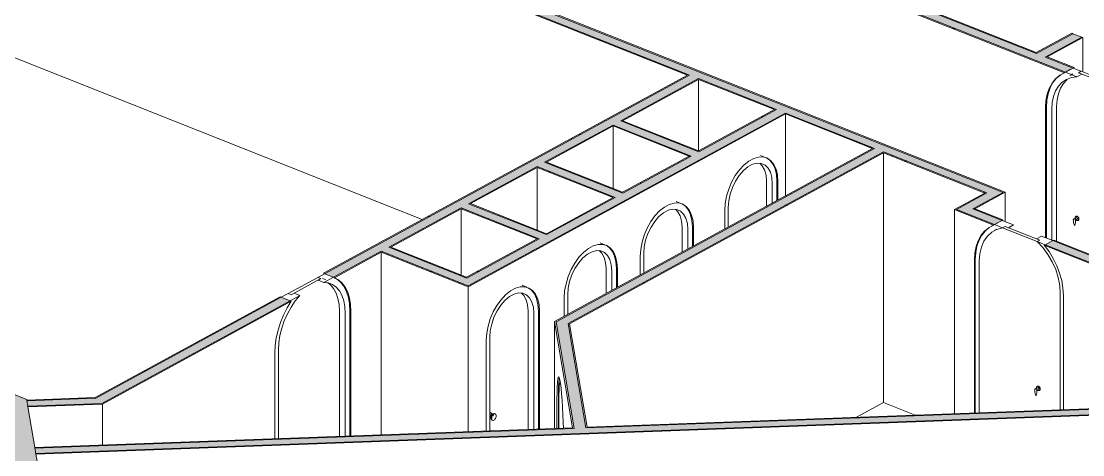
# Model space of a CAD drawing. Header units: millimetres. Extents: x -44545 to 51785, y -22696 to 32686.
# Drawn here: x 29578 to 38643, y 9410 to 13115 of the extents above; entities that cross this region are included whole.
import ezdxf

# ---------------------------------------------------------------- set-up
doc = ezdxf.new("R2010")
doc.units = ezdxf.units.MM
for name, color, linetype, lineweight in [('A-DOOR', 31, 'Continuous', 9), ('A-DOOR-FRAM', 31, 'Continuous', 9), ('A-WALL', 113, 'Continuous', 9), ('A-WALL-FNSH', 113, 'Continuous', 25), ('A-WALL-PATT', 111, 'Continuous', 25), ('I-WALL', 2, 'Continuous', 9)]:
    doc.layers.add(name, color=color, linetype=linetype, lineweight=lineweight)
pattern_1 = [(0, (-8200.58, -15301.14), (812.8, 94.516), [33.528, -576.072, 33.528, -3827.272]), (0, (-8200.58, -15301.14), (812.8, 94.516), [-643.128, -576.072, 33.528, -1185.672, -2032]), (0, (-8200.58, -15301.14), (812.8, 94.516), [-2438.4, 33.528, -576.072, 33.528, -1388.872]), (0, (-8200.58, -15301.14), (812.8, 94.516), [-3081.528, -372.872, 33.528, -982.472]), (141.144, (-7895.78, -15253.88), (-582.37765, 280.1508), [21.528, -369.883, -2478.932]), (141.144, (-7895.78, -15253.88), (-582.37765, 280.1508), [-391.41, 21.528, -369.883, -2087.522]), (141.144, (-7895.78, -15253.88), (-582.37765, 280.1508), [-782.821, 21.528, -761.293, -1304.701]), (141.144, (-7895.78, -15253.88), (-582.37765, 280.1508), [-1565.641, 21.528, -369.883, -913.291]), (141.144, (-7895.78, -15253.88), (-582.37765, 280.1508), [-1957.051, 21.528, -239.413, -652.35]), (141.144, (-7895.78, -15253.88), (-582.37765, 280.1508), [-2217.992, 21.528, -630.823]), (218.856, (-7794.18, -15064.85), (-230.4253, -374.66855), [21.528, -369.883, -2478.932]), (218.856, (-7794.18, -15064.85), (-230.4253, -374.66855), [-391.41, 21.528, -369.883, -2087.522]), (218.856, (-7794.18, -15064.85), (-230.4253, -374.66855), [-782.821, 21.528, -761.293, -1304.701]), (218.856, (-7794.18, -15064.85), (-230.4253, -374.66855), [-1565.641, 21.528, -369.883, -913.291]), (218.856, (-7794.18, -15064.85), (-230.4253, -374.66855), [-1957.051, 21.528, -239.413, -652.35]), (218.856, (-7794.18, -15064.85), (-230.4253, -374.66855), [-2217.992, 21.528, -630.823])]

# ---------------------------------------------------------------- blocks, each defined once
blk = doc.blocks.new('Arch - 750 x 2100 mm-V31-3D Section 3')
at = {"layer": 'A-DOOR'}
for p, q in [((38559.6, 12664.4), (38536.8, 12652)), ((38589.5, 11435.7), (38570, 11425.1)), ((38572.2, 11427.1), (38573.4, 11426.6)), ((38573.4, 11426.6), (38574.5, 11426.2)), ((38576.7, 11412.8), (38596.2, 11423.4)), ((38585.2, 11448.2), (38583.3, 11447.1)), ((38589.1, 11435.4), (38589.5, 11435.7)), ((38602.4, 11412), (38604.4, 11413.1))]:
    blk.add_line(p, q, dxfattribs=at)
at = {"layer": 'A-DOOR', "lineweight": 18}
for p, q in [((38628.6, 12687.6), (38605.8, 12675.2)), ((38605.8, 12675.2), (38903.2, 12557.1)), ((38925.9, 12569.5), (38628.6, 12687.6)), ((38903.2, 12557.1), (38925.9, 12569.5))]:
    blk.add_line(p, q, dxfattribs=at)
at = {"layer": 'A-DOOR'}
for points in [[(38562.4, 11418.2, 0), (38562.5, 11419.1, 0), (38562.6, 11419.9, 0), (38562.7, 11420.7, 0), (38563, 11421.5, 0), (38563.2, 11422.2, 0), (38563.6, 11422.8, 0), (38563.9, 11423.4, 0), (38564.3, 11424, 0), (38564.6, 11424.4, 0), (38565, 11424.9, 0), (38565.4, 11425.3, 0), (38565.8, 11425.6, 0), (38566.1, 11425.9, 0), (38566.5, 11426.2, 0), (38566.8, 11426.5, 0), (38567.2, 11426.7, 0), (38567.5, 11426.9, 0), (38567.7, 11427, 0)], [(38565.3, 11423.6, 0), (38566, 11425.4, 0), (38567.2, 11426.6, 0), (38568.6, 11427.4, 0), (38570.4, 11427.5, 0), (38572.2, 11427.1, 0)], [(38574.5, 11426.2, 0), (38576.4, 11425.1, 0), (38578.1, 11423.6, 0), (38579.6, 11421.7, 0), (38580.7, 11419.5, 0), (38581.5, 11417.2, 0), (38581.7, 11414.9, 0)], [(38608.1, 11423.5, 0), (38607.5, 11428.3, 0), (38606, 11433.2, 0), (38603.6, 11437.8, 0), (38600.5, 11441.9, 0), (38596.8, 11445.1, 0), (38592.9, 11447.3, 0), (38588.9, 11448.2, 0), (38585.3, 11447.9, 0), (38582.1, 11446.3, 0), (38579.7, 11443.6, 0), (38578.2, 11440, 0), (38577.6, 11435.6, 0)], [(38577.6, 11435.6, 0), (38578.2, 11430.8, 0), (38578.5, 11429.4, 0)], [(38584, 11447.4, 0), (38587.2, 11449, 0), (38590.9, 11449.3, 0), (38594.8, 11448.3, 0), (38598.7, 11446.2, 0), (38602.4, 11442.9, 0), (38605.6, 11438.9, 0), (38608, 11434.2, 0), (38609.5, 11429.4, 0), (38610, 11424.6, 0)], [(38585.3, 11417.2, 0), (38588.9, 11414, 0), (38592.9, 11411.9, 0), (38596.8, 11410.9, 0), (38600.5, 11411.2, 0), (38603.6, 11412.8, 0), (38606, 11415.5, 0), (38607.5, 11419.1, 0), (38608.1, 11423.5, 0)], [(38590.2, 11436, 0), (38591.5, 11436.1, 0), (38592.9, 11435.8, 0), (38594.2, 11435, 0), (38595.5, 11433.9, 0), (38596.6, 11432.4, 0), (38597.5, 11430.8, 0), (38598, 11429.1, 0), (38598.2, 11427.4, 0)], [(38598.2, 11427.4, 0), (38598, 11425.9, 0), (38597.5, 11424.6, 0), (38596.6, 11423.7, 0)], [(38610, 11424.6, 0), (38609.5, 11420.2, 0), (38608, 11416.5, 0), (38605.6, 11413.8, 0), (38602.4, 11412.3, 0)], [(38562.4, 11418.2, 0), (38562.9, 11407, 0), (38564.3, 11396, 0), (38566.6, 11385.5, 0), (38569.6, 11375.6, 0), (38571.6, 11370.3, 0)], [(38571.6, 11370.3, 0), (38571.6, 11370.1, 0), (38571.7, 11370, 0), (38571.8, 11369.9, 0), (38571.9, 11369.8, 0), (38571.9, 11369.7, 0), (38572, 11369.6, 0), (38572.1, 11369.5, 0), (38572.2, 11369.4, 0), (38572.3, 11369.4, 0), (38572.3, 11369.3, 0), (38572.4, 11369.3, 0), (38572.5, 11369.2, 0), (38572.5, 11369.2, 0), (38572.6, 11369.1, 0), (38572.6, 11369.1, 0), (38572.7, 11369.1, 0), (38572.7, 11369.1, 0), (38572.8, 11369.1, 0), (38572.8, 11369, 0), (38572.9, 11369, 0), (38572.9, 11369, 0), (38573, 11369, 0), (38573, 11369, 0), (38573, 11369, 0), (38573.1, 11369, 0), (38573.1, 11369, 0), (38573.1, 11369, 0), (38573.2, 11369, 0), (38573.2, 11369, 0), (38573.2, 11369, 0), (38573.3, 11369, 0), (38573.3, 11369, 0), (38573.3, 11369, 0), (38573.4, 11369, 0), (38573.4, 11369, 0), (38573.4, 11369, 0), (38573.4, 11369, 0), (38573.5, 11369, 0), (38573.5, 11369, 0), (38573.5, 11369, 0), (38573.6, 11369, 0), (38573.6, 11369, 0), (38573.6, 11369, 0), (38573.7, 11369, 0), (38573.7, 11369, 0), (38573.7, 11369, 0), (38573.8, 11369, 0), (38573.8, 11369, 0), (38573.9, 11369, 0), (38573.9, 11369, 0), (38573.9, 11369.1, 0), (38574, 11369.1, 0), (38574, 11369.1, 0), (38574.1, 11369.1, 0), (38574.1, 11369.1, 0), (38574.2, 11369.2, 0), (38574.2, 11369.2, 0)], [(38573.4, 11369.1, 0), (38573, 11369.3, 0), (38572.7, 11369.7, 0)], [(38574.8, 11369.9, 0), (38574.6, 11369.5, 0), (38574.4, 11369.3, 0), (38574.1, 11369.1, 0), (38573.7, 11369, 0), (38573.4, 11369.1, 0)], [(38581.7, 11414.9, 0), (38580, 11391.4, 0), (38574.8, 11369.9, 0)]]:
    blk.add_polyline3d(points, dxfattribs=at)
at = {"layer": 'A-DOOR-FRAM'}
for p, q in [((38538, 12703.9), (38473.1, 12668.5)), ((38332, 11261.6), (38332, 12380.5)), ((38377.7, 12362.3), (38377.7, 11243.5)), ((38419.9, 12385.3), (38419.9, 11234.1)), ((39046.9, 12096.6), (39046.9, 10985.1))]:
    blk.add_line(p, q, dxfattribs=at)
at = {"layer": 'A-DOOR-FRAM', "lineweight": 18}
for p, q in [((38560.5, 12714.6), (38495.6, 12679.2)), ((38628.6, 12687.6), (38560.5, 12714.6)), ((38495.6, 12679.2), (38592.6, 12640.7)), ((38592.6, 12640.7), (38634.8, 12663.7)), ((38605.8, 12675.2), (38628.6, 12687.6)), ((38634.8, 12663.7), (38605.8, 12675.2)), ((38874.3, 12568.6), (38832, 12545.6)), ((38832, 12545.6), (38929, 12507.1)), ((38903.2, 12557.1), (38874.3, 12568.6)), ((38925.9, 12569.5), (38903.2, 12557.1)), ((38993.9, 12542.5), (38925.9, 12569.5)), ((38929, 12507.1), (38993.9, 12542.5))]:
    blk.add_line(p, q, dxfattribs=at)
at = {"layer": 'A-DOOR-FRAM'}
for points in [[(38454.5, 12657.2, 0), (38418.8, 12627.4, 0), (38388.4, 12589.9, 0), (38364.1, 12545.5, 0), (38346.4, 12495.2, 0), (38335.7, 12439.8, 0), (38332, 12380.5, 0)], [(38377.7, 12362.3, 0), (38381.5, 12419.3, 0), (38392.8, 12471.9, 0), (38411.3, 12519.1, 0), (38436.6, 12559.7, 0), (38468.2, 12592.8, 0), (38505.3, 12617.7, 0), (38547, 12633.8, 0), (38592.6, 12640.7, 0)], [(38510.4, 12615.8, 0), (38478.8, 12582.7, 0), (38453.5, 12542.1, 0), (38435, 12494.9, 0), (38423.7, 12442.3, 0), (38419.9, 12385.3, 0)], [(38832, 12545.6, 0), (38877.6, 12502.5, 0), (38919.4, 12453.2, 0), (38956.5, 12398.9, 0), (38988, 12340.7, 0), (39013.4, 12280, 0), (39031.9, 12218.1, 0), (39043.1, 12156.5, 0), (39046.9, 12096.6, 0)]]:
    blk.add_polyline3d(points, dxfattribs=at)
blk = doc.blocks.new('Arch - 750 x 2100 mm-V33-3D Section 3')
at = {"layer": 'A-DOOR'}
for p, q in [((37910.3, 11338.8), (37887.6, 11326.4)), ((37956.6, 11349.6), (37908.4, 11336.3)), ((37759.2, 11064.2), (37759.2, 9768.3)), ((38451.3, 9793.6), (38451.3, 10789.4)), ((38259.7, 9983.2), (38240.2, 9972.6)), ((38242.4, 9974.6), (38243.5, 9974.2)), ((38243.5, 9974.2), (38244.7, 9973.7)), ((38255.4, 9995.7), (38253.4, 9994.7)), ((38259.3, 9983), (38259.7, 9983.2)), ((38246.9, 9960.3), (38266.4, 9971)), ((38272.6, 9959.5), (38274.5, 9960.6))]:
    blk.add_line(p, q, dxfattribs=at)
at = {"layer": 'A-DOOR', "lineweight": 18}
for p, q in [((37979.3, 11362), (37956.6, 11349.6)), ((37956.6, 11349.6), (38253.9, 11231.5)), ((38276.7, 11243.9), (37979.3, 11362)), ((38253.9, 11231.5), (38276.7, 11243.9))]:
    blk.add_line(p, q, dxfattribs=at)
at = {"layer": 'A-DOOR'}
for points in [[(37907.5, 11335.9, 0), (37865.4, 11312.4, 0), (37828.5, 11278.5, 0), (37798.8, 11235.6, 0), (37777, 11184.6, 0), (37763.7, 11127, 0), (37759.2, 11064.2, 0)], [(38451.3, 10789.4, 0), (38446.8, 10855.7, 0), (38433.5, 10923.9, 0), (38411.7, 10992.1, 0), (38382, 11058.7, 0), (38345.1, 11121.8, 0), (38302.1, 11179.9, 0), (38253.9, 11231.5, 0)], [(38232.6, 9965.8, 0), (38232.6, 9966.6, 0), (38232.7, 9967.5, 0), (38232.9, 9968.2, 0), (38233.1, 9969, 0), (38233.4, 9969.7, 0), (38233.7, 9970.4, 0), (38234.1, 9971, 0), (38234.4, 9971.5, 0), (38234.8, 9972, 0), (38235.2, 9972.4, 0), (38235.5, 9972.8, 0), (38235.9, 9973.2, 0), (38236.3, 9973.5, 0), (38236.6, 9973.8, 0), (38237, 9974, 0), (38237.3, 9974.2, 0), (38237.7, 9974.4, 0), (38237.9, 9974.5, 0)], [(38235.5, 9971.2, 0), (38236.2, 9972.9, 0), (38237.3, 9974.2, 0), (38238.8, 9974.9, 0), (38240.5, 9975.1, 0), (38242.4, 9974.6, 0)], [(38244.7, 9973.7, 0), (38246.5, 9972.7, 0), (38248.3, 9971.2, 0), (38249.8, 9969.2, 0), (38250.9, 9967.1, 0), (38251.6, 9964.7, 0), (38251.9, 9962.5, 0)], [(38278.2, 9971.1, 0), (38277.7, 9975.9, 0), (38276.2, 9980.7, 0), (38273.8, 9985.4, 0), (38270.6, 9989.4, 0), (38267, 9992.6, 0), (38263, 9994.8, 0), (38259.1, 9995.8, 0), (38255.4, 9995.5, 0), (38252.3, 9993.9, 0), (38249.8, 9991.2, 0), (38248.3, 9987.5, 0), (38247.8, 9983.1, 0)], [(38247.8, 9983.1, 0), (38248.3, 9978.4, 0), (38248.6, 9977.2, 0)], [(38254.2, 9995, 0), (38257.4, 9996.5, 0), (38261, 9996.8, 0), (38265, 9995.9, 0), (38268.9, 9993.7, 0), (38272.6, 9990.5, 0), (38275.7, 9986.4, 0), (38278.1, 9981.8, 0), (38279.7, 9976.9, 0), (38280.2, 9972.1, 0)], [(38260.4, 9983.5, 0), (38261.6, 9983.6, 0), (38263, 9983.3, 0), (38264.4, 9982.5, 0), (38265.7, 9981.4, 0), (38266.8, 9980, 0), (38267.6, 9978.4, 0), (38268.2, 9976.7, 0), (38268.3, 9975, 0)], [(38268.3, 9975, 0), (38268.2, 9973.5, 0), (38267.6, 9972.2, 0), (38266.8, 9971.2, 0)], [(38280.2, 9972.1, 0), (38279.7, 9967.7, 0), (38278.1, 9964.1, 0), (38275.7, 9961.4, 0), (38272.6, 9959.8, 0)], [(38232.6, 9965.8, 0), (38233.1, 9954.5, 0), (38234.5, 9943.5, 0), (38236.7, 9933, 0), (38239.7, 9923.2, 0), (38241.7, 9917.8, 0)], [(38241.7, 9917.8, 0), (38241.8, 9917.7, 0), (38241.9, 9917.5, 0), (38241.9, 9917.4, 0), (38242, 9917.3, 0), (38242.1, 9917.2, 0), (38242.2, 9917.1, 0), (38242.3, 9917, 0), (38242.3, 9917, 0), (38242.4, 9916.9, 0), (38242.5, 9916.8, 0), (38242.6, 9916.8, 0), (38242.6, 9916.8, 0), (38242.7, 9916.7, 0), (38242.7, 9916.7, 0), (38242.8, 9916.7, 0), (38242.9, 9916.6, 0), (38242.9, 9916.6, 0), (38243, 9916.6, 0), (38243, 9916.6, 0), (38243, 9916.6, 0), (38243.1, 9916.6, 0), (38243.1, 9916.5, 0), (38243.2, 9916.5, 0), (38243.2, 9916.5, 0), (38243.2, 9916.5, 0), (38243.3, 9916.5, 0), (38243.3, 9916.5, 0), (38243.3, 9916.5, 0), (38243.4, 9916.5, 0), (38243.4, 9916.5, 0), (38243.4, 9916.5, 0), (38243.5, 9916.5, 0), (38243.5, 9916.5, 0), (38243.5, 9916.5, 0), (38243.5, 9916.5, 0), (38243.6, 9916.5, 0), (38243.6, 9916.5, 0), (38243.6, 9916.5, 0), (38243.7, 9916.5, 0), (38243.7, 9916.5, 0), (38243.7, 9916.5, 0), (38243.8, 9916.5, 0), (38243.8, 9916.5, 0), (38243.8, 9916.5, 0), (38243.9, 9916.5, 0), (38243.9, 9916.5, 0), (38243.9, 9916.5, 0), (38244, 9916.6, 0), (38244, 9916.6, 0), (38244.1, 9916.6, 0), (38244.1, 9916.6, 0), (38244.1, 9916.6, 0), (38244.2, 9916.6, 0), (38244.2, 9916.7, 0), (38244.3, 9916.7, 0), (38244.4, 9916.7, 0), (38244.4, 9916.7, 0)], [(38243.5, 9916.6, 0), (38243.2, 9916.9, 0), (38242.8, 9917.2, 0)], [(38244.9, 9917.4, 0), (38244.8, 9917.1, 0), (38244.5, 9916.8, 0), (38244.2, 9916.7, 0), (38243.9, 9916.6, 0), (38243.5, 9916.6, 0)], [(38251.9, 9962.5, 0), (38250.1, 9938.9, 0), (38244.9, 9917.4, 0)], [(38255.4, 9964.8, 0), (38259.1, 9961.6, 0), (38263, 9959.4, 0), (38267, 9958.4, 0), (38270.6, 9958.7, 0), (38273.8, 9960.3, 0), (38276.2, 9963, 0), (38277.7, 9966.7, 0), (38278.2, 9971.1, 0)]]:
    blk.add_polyline3d(points, dxfattribs=at)
at = {"layer": 'A-DOOR-FRAM'}
for p, q in [((37931, 11401.3), (37866.1, 11365.9)), ((37908.4, 11336.3), (37956.6, 11349.6)), ((37725, 11077.8), (37725, 9767)), ((37759.2, 9768.3), (37759.2, 11064.2)), ((38451.3, 10789.4), (38451.3, 9793.6))]:
    blk.add_line(p, q, dxfattribs=at)
at = {"layer": 'A-DOOR-FRAM', "lineweight": 18}
for p, q in [((37953.5, 11412), (37888.6, 11376.6)), ((37888.6, 11376.6), (37956.6, 11349.6)), ((38050.4, 11373.5), (37953.5, 11412)), ((37956.6, 11349.6), (37979.3, 11362)), ((37979.3, 11362), (38008.2, 11350.5)), ((38008.2, 11350.5), (38050.4, 11373.5)), ((38289.9, 11278.4), (38247.7, 11255.4)), ((38247.7, 11255.4), (38276.7, 11243.9)), ((38276.7, 11243.9), (38253.9, 11231.5)), ((38386.9, 11239.9), (38289.9, 11278.4)), ((38253.9, 11231.5), (38322, 11204.5)), ((38322, 11204.5), (38386.9, 11239.9))]:
    blk.add_line(p, q, dxfattribs=at)
at = {"layer": 'A-DOOR-FRAM'}
for points in [[(37847.4, 11354.6, 0), (37811.7, 11324.8, 0), (37781.3, 11287.3, 0), (37757, 11242.9, 0), (37739.3, 11192.6, 0), (37728.6, 11137.2, 0), (37725, 11077.8, 0)], [(37759.2, 11064.2, 0), (37763.7, 11127, 0), (37777, 11184.6, 0), (37798.8, 11235.6, 0), (37828.5, 11278.5, 0), (37865.4, 11312.4, 0), (37907.5, 11335.9, 0)], [(38253.9, 11231.5, 0), (38302.1, 11179.9, 0), (38345.1, 11121.8, 0), (38382, 11058.7, 0), (38411.7, 10992.1, 0), (38433.5, 10923.9, 0), (38446.8, 10855.7, 0), (38451.3, 10789.4, 0)]]:
    blk.add_polyline3d(points, dxfattribs=at)
blk = doc.blocks.new('Single Arch - wc-237964-3D Section 3')
at = {"layer": 'A-DOOR-FRAM'}
for p, q in [((35932.6, 11951.3), (35891.4, 11967.6)), ((35942.3, 11534.6), (35942.3, 11748.2)), ((35991.8, 11728.5), (35991.8, 11561.6)), ((36030.7, 11582.8), (36030.7, 11749.8)), ((35615.2, 11523.4), (35615.2, 11356.4))]:
    blk.add_line(p, q, dxfattribs=at)
for points in [[(35615.2, 11523.4, 0), (35619.3, 11579, 0), (35631.4, 11636.7, 0), (35651.1, 11693.9, 0), (35677.5, 11748.1, 0), (35709.3, 11797, 0), (35745.3, 11838.4, 0), (35783.8, 11870.6, 0), (35823.1, 11892, 0), (35861.7, 11901.8, 0), (35897.6, 11899.6, 0), (35929.5, 11885.4, 0), (35955.8, 11859.9, 0), (35975.5, 11824.1, 0), (35987.7, 11779.7, 0), (35991.8, 11728.5, 0)], [(35942.3, 11748.2, 0), (35938.2, 11799.3, 0), (35926.1, 11843.7, 0), (35906.4, 11879.5, 0), (35885.3, 11901.2, 0)], [(36030.7, 11749.8, 0), (36026.9, 11804.6, 0), (36015.4, 11853.3, 0), (35996.7, 11894.3, 0), (35971.4, 11926.2, 0), (35942.8, 11946.6, 0)]]:
    blk.add_polyline3d(points, dxfattribs=at)
blk = doc.blocks.new('Single Arch - wc-V34-3D Section 3')
at = {"layer": 'A-DOOR'}
for p, q in [((33578.8, 9722.4), (33589.5, 9721.6)), ((33578.9, 9771.7), (33585.8, 9768.4)), ((33584.9, 9770.1), (33582.2, 9771.1)), ((33603, 9755.7), (33587.1, 9768.7)), ((33589.9, 9730.5), (33587.9, 9735.8)), ((33597.8, 9705.8), (33602.4, 9703.9)), ((33601.2, 9725.9), (33605.2, 9724.3)), ((33612.6, 9742.9), (33608.6, 9744.5)), ((33624.5, 9759.7), (33619.9, 9761.5))]:
    blk.add_line(p, q, dxfattribs=at)
for points in [[(33578.9, 9770.3, 0), (33580.6, 9770.6, 0), (33588.8, 9767, 0)], [(33582.3, 9732.8, 0), (33585.9, 9746.4, 0), (33594.4, 9755.9, 0), (33603, 9755.7, 0)], [(33589.5, 9721.8, 0), (33585.9, 9723, 0), (33582.3, 9732.8, 0)], [(33587.9, 9735.8, 0), (33591.2, 9745.3, 0), (33597.5, 9748.8, 0)], [(33589.4, 9723, 0), (33590.1, 9730.3, 0), (33592, 9737.7, 0), (33595.1, 9744.9, 0), (33599.1, 9751.3, 0), (33603.8, 9756.5, 0), (33608.9, 9760.2, 0), (33613.9, 9762, 0), (33618.6, 9761.9, 0), (33619.9, 9761.5, 0)], [(33599.1, 9705.3, 0), (33595.1, 9707.4, 0), (33592, 9711.2, 0), (33590.1, 9716.5, 0), (33589.4, 9723, 0)], [(33632.9, 9742.4, 0), (33632.2, 9748.9, 0), (33630.3, 9754.3, 0), (33627.2, 9758.1, 0), (33623.2, 9760.1, 0), (33618.5, 9760.2, 0), (33613.4, 9758.4, 0), (33608.4, 9754.7, 0), (33603.7, 9749.5, 0), (33599.7, 9743.1, 0), (33596.6, 9735.9, 0), (33594.6, 9728.4, 0), (33594, 9721.2, 0)], [(33594, 9721.2, 0), (33594.6, 9714.7, 0), (33596.6, 9709.4, 0), (33599.7, 9705.5, 0), (33603.7, 9703.5, 0), (33608.4, 9703.4, 0), (33613.4, 9705.3, 0), (33618.5, 9708.9, 0), (33623.2, 9714.1, 0), (33627.2, 9720.6, 0), (33630.3, 9727.7, 0), (33632.2, 9735.2, 0), (33632.9, 9742.4, 0)]]:
    blk.add_polyline3d(points, dxfattribs=at)
at = {"layer": 'A-DOOR-FRAM'}
for p, q in [((33896.3, 10841.9), (33855.1, 10858.3)), ((33906, 9626.9), (33906, 10638.8)), ((33955.4, 10619.2), (33955.4, 9628.7)), ((33994.4, 9630.1), (33994.4, 10640.4)), ((33578.8, 10414), (33578.8, 9614.9))]:
    blk.add_line(p, q, dxfattribs=at)
for points in [[(33578.8, 10414, 0), (33582.9, 10469.6, 0), (33595.1, 10527.3, 0), (33614.8, 10584.5, 0), (33641.1, 10638.7, 0), (33673, 10687.6, 0), (33708.9, 10729, 0), (33747.4, 10761.2, 0), (33786.8, 10782.6, 0), (33825.3, 10792.4, 0), (33861.3, 10790.2, 0), (33893.1, 10776, 0), (33919.5, 10750.5, 0), (33939.2, 10714.7, 0), (33951.3, 10670.3, 0), (33955.4, 10619.2, 0)], [(33906, 10638.8, 0), (33901.9, 10689.9, 0), (33889.7, 10734.4, 0), (33870, 10770.1, 0), (33848.9, 10791.8, 0)], [(33994.4, 10640.4, 0), (33990.5, 10695.2, 0), (33979, 10744, 0), (33960.4, 10785, 0), (33935.1, 10816.8, 0), (33906.5, 10837.3, 0)]]:
    blk.add_polyline3d(points, dxfattribs=at)
blk = doc.blocks.new('Single Arch - wc-V59-3D Section 3')
at = {"layer": 'A-DOOR'}
blk.add_line((34168.4, 9868), (34168.4, 9636.4), dxfattribs=at)
blk.add_polyline3d([(34181, 10031.3, 0), (34179.1, 10029.6, 0), (34175.4, 10017.4, 0), (34172.5, 9994.1, 0), (34170.2, 9960.5, 0), (34168.9, 9917.9, 0), (34168.4, 9868, 0)], dxfattribs=at)
at = {"layer": 'A-DOOR-FRAM'}
for p, q in [((34164.9, 9888.8), (34164.9, 9636.2)), ((34168.4, 9636.4), (34168.4, 9868))]:
    blk.add_line(p, q, dxfattribs=at)
for points in [[(34174, 10065.5, 0), (34172.1, 10055.2, 0), (34169, 10027.6, 0), (34166.7, 9989.8, 0), (34165.3, 9943, 0), (34164.9, 9888.8, 0)], [(34168.4, 9868, 0), (34168.9, 9917.9, 0), (34170.2, 9960.5, 0), (34172.5, 9994.1, 0), (34175.4, 10017.4, 0), (34179.1, 10029.6, 0), (34181, 10031.3, 0)]]:
    blk.add_polyline3d(points, dxfattribs=at)
blk = doc.blocks.new('Arch - 750 x 2100 mm-V60-3D Section 3')
at = {"layer": 'A-DOOR', "lineweight": 18}
for p, q in [((32110.2, 10925.5), (31856.3, 10787.2)), ((31883, 10776.6), (32136.8, 10914.9)), ((32136.8, 10914.9), (32110.2, 10925.5)), ((31856.3, 10787.2), (31883, 10776.6))]:
    blk.add_line(p, q, dxfattribs=at)
at = {"layer": 'A-DOOR'}
blk.add_line((32177.8, 10904.9), (32151.2, 10915.5), dxfattribs=at)
at = {"layer": 'A-DOOR-FRAM', "lineweight": 18}
for p, q in [((32168.3, 10957.1), (32110.2, 10925.5)), ((32110.2, 10925.5), (32136.8, 10914.9)), ((32136.8, 10914.9), (32112.1, 10901.4)), ((32112.1, 10901.4), (32161.6, 10881.8)), ((32161.6, 10881.8), (32244.3, 10926.9)), ((32244.3, 10926.9), (32168.3, 10957.1)), ((31907.7, 10790), (31883, 10776.6)), ((31957.1, 10770.4), (31907.7, 10790)), ((31856.3, 10787.2), (31798.3, 10755.5)), ((31798.3, 10755.5), (31874.3, 10725.3)), ((31883, 10776.6), (31856.3, 10787.2)), ((31874.3, 10725.3), (31957.1, 10770.4))]:
    blk.add_line(p, q, dxfattribs=at)
at = {"layer": 'A-DOOR-FRAM'}
for p, q in [((32295.6, 9567.8), (32295.6, 10637.7)), ((32345, 10618), (32345, 9569.6)), ((32384, 9571.1), (32384, 10639.3)), ((31773.6, 10306.7), (31773.6, 9548.7))]:
    blk.add_line(p, q, dxfattribs=at)
for points in [[(32161.6, 10881.8, 0), (32200.4, 10878, 0), (32236.1, 10864.7, 0), (32267.8, 10842.3, 0), (32294.7, 10811.4, 0), (32316.4, 10772.5, 0), (32332.2, 10726.6, 0), (32341.8, 10674.7, 0), (32345, 10618, 0)], [(32295.6, 10637.7, 0), (32292.4, 10694.4, 0), (32282.7, 10746.2, 0), (32266.9, 10792.1, 0), (32245.3, 10831, 0), (32218.3, 10862, 0), (32195.3, 10879.4, 0)], [(32384, 10639.3, 0), (32380.9, 10698.4, 0), (32371.7, 10753, 0), (32356.6, 10802.2, 0), (32335.9, 10844.9, 0), (32310, 10880.3, 0), (32279.2, 10907.8, 0), (32244.3, 10926.9, 0)], [(31773.6, 10306.7, 0), (31776.9, 10367, 0), (31786.5, 10429.3, 0), (31802.3, 10492.4, 0), (31823.9, 10554.9, 0), (31850.9, 10615.2, 0), (31882.6, 10672.1, 0), (31918.2, 10724.2, 0), (31957.1, 10770.4, 0)]]:
    blk.add_polyline3d(points, dxfattribs=at)

msp = doc.modelspace()

# ---------------------------------------------------------------- hatches: boundary and pattern name
at = {"layer": 'A-WALL-PATT'}
h = msp.add_hatch(color=256, dxfattribs=at)
h.paths.add_polyline_path([(40129.9, 12030.2), (40194.8, 12065.6), (39962.8, 12157.7), (39897.9, 12122.3), (40120.8, 12033.8)], flags=0)
h.paths.add_polyline_path([(39464.5, 12294.4), (39529.4, 12329.8), (38993.9, 12542.5), (38929, 12507.1), (39166.1, 12412.9)], flags=0)
h.paths.add_polyline_path([(38495.6, 12679.2), (38560.5, 12714.6), (33974.5, 14535.8), (33909.6, 14500.4), (38324.9, 12747)], flags=0)
h.paths.add_polyline_path([(33476.2, 14672.6), (33541.1, 14707.9), (32891.6, 14965.9), (32826.6, 14930.5), (33277.7, 14751.4)], flags=0)
h.paths.add_polyline_path([(32393.2, 15102.6), (32458.2, 15138), (30174.3, 16045), (30109.3, 16009.6), (32321.9, 15131)], flags=0)
at = {"layer": 'A-WALL-PATT', "lineweight": 9}
h = msp.add_hatch(dxfattribs=at)
h.set_pattern_fill('FP_1', color=256, style=0, pattern_type=2)
h.set_pattern_definition(pattern_1)
h.paths.add_polyline_path([(40113, 12029.6), (40120.8, 12033.8), (39897.9, 12122.3), (39890.1, 12118.1), (40007.3, 12071.6)], flags=0)
h.paths.add_polyline_path([(39456.7, 12290.2), (39464.5, 12294.4), (38929, 12507.1), (38921.2, 12502.9), (39166.1, 12405.6)], flags=0)
h.paths.add_polyline_path([(38487.8, 12675), (38495.6, 12679.2), (33909.6, 14500.4), (33901.8, 14496.2), (38324.9, 12739.7)], flags=0)
h.paths.add_polyline_path([(33468.4, 14668.3), (33476.2, 14672.6), (32826.6, 14930.5), (32818.8, 14926.3), (33277.7, 14744)], flags=0)
h.paths.add_polyline_path([(32385.4, 15098.4), (32393.2, 15102.6), (30194.8, 15975.7), (30176.7, 15975.5), (32303.4, 15131)], flags=0)
h = msp.add_hatch(dxfattribs=at)
h.set_pattern_fill('FP_1', color=256, style=0, pattern_type=2)
h.set_pattern_definition(pattern_1)
h.paths.add_polyline_path([(40185.7, 12069.2), (40193.5, 12073.4), (39970.6, 12161.9), (39962.8, 12157.7), (40007.3, 12140)], flags=0)
h.paths.add_polyline_path([(39529.4, 12329.8), (39537.2, 12334.1), (39326.5, 12417.7), (39318.7, 12413.5)], flags=0)
h.paths.add_polyline_path([(39242.7, 12443.7), (39250.5, 12447.9), (39001.7, 12546.7), (38993.9, 12542.5), (39166.1, 12474.1)], flags=0)
h.paths.add_polyline_path([(38560.5, 12714.6), (38568.3, 12718.8), (38331.1, 12813.1), (38323.3, 12808.8), (38324.9, 12808.2)], flags=0)
h.paths.add_polyline_path([(38247.2, 12839), (38255, 12843.3), (36342.3, 13602.9), (36334.5, 13598.6), (38050.5, 12917.1)], flags=0)
h.paths.add_polyline_path([(36258.4, 13628.8), (36266.2, 13633.1), (34380.1, 14382.1), (34372.3, 14377.8), (36221.9, 13643.3)], flags=0)
h.paths.add_polyline_path([(34296.3, 14408), (34304.1, 14412.3), (33982.3, 14540.1), (33974.5, 14535.8), (34118.9, 14478.5)], flags=0)
h.paths.add_polyline_path([(33541.1, 14707.9), (33548.9, 14712.2), (33224.1, 14841.2), (33216.3, 14836.9), (33277.7, 14812.5)], flags=0)
h.paths.add_polyline_path([(33140.3, 14867.1), (33148.1, 14871.4), (32899.4, 14970.1), (32891.6, 14965.9)], flags=0)
h.paths.add_polyline_path([(32458.2, 15138), (32465.9, 15142.3), (32220.3, 15239.8), (32212.5, 15235.6), (32436.5, 15146.6)], flags=0)
h.paths.add_polyline_path([(32136.4, 15265.8), (32144.2, 15270), (30258.1, 16019), (30250.3, 16014.8), (32015.9, 15313.6)], flags=0)
at = {"layer": 'A-WALL-PATT'}
for points in [[(37899.5, 11616.9), (37964.5, 11652.3), (29100.3, 15172.4), (29035.4, 15137.1), (37823.5, 11647.1)], [(38323.3, 12808.8), (38633.9, 12978.1), (38557.9, 13008.3), (38247.2, 12839)], [(33458.7, 10889.3), (36103.4, 12330.2), (36027.4, 12360.4), (33382.7, 10919.5)], [(35298.1, 11963), (35363, 11998.4), (34696.8, 12263), (34631.9, 12227.6), (35289, 11966.7)], [(34156.1, 10481.3), (36940, 11997.9), (36864, 12028.1), (34145, 10546.9)], [(34648.8, 11609.3), (34713.8, 11644.7), (34047.5, 11909.3), (33982.6, 11873.9), (34639.7, 11612.9)], [(37704.8, 11510.8), (37899.5, 11616.9), (37823.5, 11647.1), (37628.7, 11541)], [(33999.5, 11255.6), (34064.4, 11291), (33398.2, 11555.5), (33333.3, 11520.2), (33990.4, 11259.2)], [(33393.8, 10853.9), (33458.7, 10889.3), (32716.4, 11184.1), (32651.5, 11148.7), (33277.7, 10900)], [(34299.5, 9635.7), (34399.2, 9639.4), (34247.9, 10531.3), (34156.1, 10481.3), (34298.5, 9641.3)], [(29633.8, 9825.2), (30264.6, 9848.4), (30356.5, 9898.4), (29626, 9871.6)], [(29702.5, 9420.4), (39868.9, 9793.4), (39960.7, 9843.4), (29694.6, 9466.8), (29699.5, 9438.3)]]:
    msp.add_hatch(color=256, dxfattribs=at).paths.add_polyline_path(points, flags=0)
at = {"layer": 'A-WALL-PATT', "lineweight": 9}
h = msp.add_hatch(dxfattribs=at)
h.set_pattern_fill('FP_1', color=256, style=0, pattern_type=2)
h.set_pattern_definition(pattern_1)
h.paths.add_polyline_path([(37973.6, 11648.6), (37981.4, 11652.9), (29099, 15180.3), (29091.2, 15176.1), (37964.9, 11652.1)], flags=0)
h = msp.add_hatch(dxfattribs=at)
h.set_pattern_fill('FP_1', color=256, style=0, pattern_type=2)
h.set_pattern_definition(pattern_1)
h.paths.add_polyline_path([(37815.7, 11642.8), (37823.5, 11647.1), (36940, 11997.9), (36932.2, 11993.7), (37806.6, 11646.5)], flags=0)
h.paths.add_polyline_path([(36856.2, 12023.9), (36864, 12028.1), (36103.4, 12330.2), (36095.7, 12325.9), (36847, 12027.5)], flags=0)
h.paths.add_polyline_path([(36019.6, 12356.1), (36027.4, 12360.4), (35361.2, 12624.9), (35353.4, 12620.7), (36010.5, 12359.7)], flags=0)
h.paths.add_polyline_path([(35277.3, 12650.9), (35285.1, 12655.1), (29111.5, 15106.9), (29103.7, 15102.6), (35268.2, 12654.5)], flags=0)
h = msp.add_hatch(dxfattribs=at)
h.set_pattern_fill('FP_1', color=256, style=0, pattern_type=2)
h.set_pattern_definition(pattern_1)
h.paths.add_polyline_path([(30209.6, 9898.6), (30226.5, 9899.2), (31798.3, 10755.5), (31789.1, 10759.1), (30754.1, 10195.3)], flags=0)
h.paths.add_polyline_path([(32168.3, 10957.1), (35277.3, 12650.9), (35268.2, 12654.5), (32159.2, 10960.7)], flags=0)
at = {"layer": 'A-WALL-PATT'}
h = msp.add_hatch(color=256, dxfattribs=at)
h.paths.add_polyline_path([(30215.5, 9893.2), (30356.5, 9898.4), (31874.3, 10725.3), (31798.3, 10755.5), (30226.5, 9899.2)], flags=0)
h.paths.add_polyline_path([(32244.3, 10926.9), (35361.2, 12624.9), (35285.1, 12655.1), (32168.3, 10957.1)], flags=0)
at = {"layer": 'A-WALL-PATT', "lineweight": 9}
h = msp.add_hatch(dxfattribs=at)
h.set_pattern_fill('FP_1', color=256, style=0, pattern_type=2)
h.set_pattern_definition(pattern_1)
h.paths.add_polyline_path([(30264.6, 9848.4), (30281.6, 9849), (31883.4, 10721.7), (31874.3, 10725.3), (30356.5, 9898.4)], flags=0)
h.paths.add_polyline_path([(32253.5, 10923.3), (32660.6, 11145.1), (32651.5, 11148.7), (32244.3, 10926.9)], flags=0)
h.paths.add_polyline_path([(32725.6, 11180.5), (33342.4, 11516.5), (33333.3, 11520.2), (32716.4, 11184.1)], flags=0)
h.paths.add_polyline_path([(33407.4, 11551.9), (33991.7, 11870.3), (33982.6, 11873.9), (33398.2, 11555.5)], flags=0)
h.paths.add_polyline_path([(34056.7, 11905.6), (34641, 12224), (34631.9, 12227.6), (34047.5, 11909.3)], flags=0)
h.paths.add_polyline_path([(34706, 12259.4), (35362.5, 12617.1), (35353.4, 12620.7), (34696.8, 12263)], flags=0)
h = msp.add_hatch(dxfattribs=at)
h.set_pattern_fill('FP_1', color=256, style=0, pattern_type=2)
h.set_pattern_definition(pattern_1)
h.paths.add_polyline_path([(33390.4, 10923.8), (33999.5, 11255.6), (33990.4, 11259.2), (33381.3, 10927.4)], flags=0)
h.paths.add_polyline_path([(34064.4, 11291), (34648.8, 11609.3), (34639.7, 11612.9), (34055.3, 11294.6)], flags=0)
h.paths.add_polyline_path([(34713.8, 11644.7), (35298.1, 11963), (35289, 11966.7), (34704.6, 11648.3)], flags=0)
h.paths.add_polyline_path([(35363, 11998.4), (36019.6, 12356.1), (36010.5, 12359.7), (35353.9, 12002)], flags=0)
h = msp.add_hatch(dxfattribs=at)
h.set_pattern_fill('FP_1', color=256, style=0, pattern_type=2)
h.set_pattern_definition(pattern_1)
h.paths.add_polyline_path([(33402.9, 10850.3), (36104.8, 12322.3), (36095.7, 12325.9), (33393.8, 10853.9)], flags=0)
h = msp.add_hatch(dxfattribs=at)
h.set_pattern_fill('FP_1', color=256, style=0, pattern_type=2)
h.set_pattern_definition(pattern_1)
h.paths.add_polyline_path([(35353.9, 12002), (35361.7, 12006.3), (34713.7, 12263.6), (34706, 12259.4), (34960.1, 12158.4)], flags=0)
h = msp.add_hatch(dxfattribs=at)
h.set_pattern_fill('FP_1', color=256, style=0, pattern_type=2)
h.set_pattern_definition(pattern_1)
h.paths.add_polyline_path([(35281.2, 11962.4), (35289, 11966.7), (34641, 12224), (34633.2, 12219.7), (35266.3, 11968.4)], flags=0)
h = msp.add_hatch(dxfattribs=at)
h.set_pattern_fill('FP_1', color=256, style=0, pattern_type=2)
h.set_pattern_definition(pattern_1)
h.paths.add_polyline_path([(34134, 10540.9), (36856.2, 12023.9), (36847, 12027.5), (34132.6, 10548.7)], flags=0)
h = msp.add_hatch(dxfattribs=at)
h.set_pattern_fill('FP_1', color=256, style=0, pattern_type=2)
h.set_pattern_definition(pattern_1)
h.paths.add_polyline_path([(34249.3, 10523.4), (36941.4, 11990.1), (36932.2, 11993.7), (34247.9, 10531.3)], flags=0)
h = msp.add_hatch(dxfattribs=at)
h.set_pattern_fill('FP_1', color=256, style=0, pattern_type=2)
h.set_pattern_definition(pattern_1)
h.paths.add_polyline_path([(34704.6, 11648.3), (34712.4, 11652.6), (34064.5, 11909.9), (34056.7, 11905.6), (34695.1, 11652.1)], flags=0)
h = msp.add_hatch(dxfattribs=at)
h.set_pattern_fill('FP_1', color=256, style=0, pattern_type=2)
h.set_pattern_definition(pattern_1)
h.paths.add_polyline_path([(34631.9, 11608.7), (34639.7, 11612.9), (33991.7, 11870.3), (33983.9, 11866), (34539.5, 11645.4)], flags=0)
h = msp.add_hatch(dxfattribs=at)
h.set_pattern_fill('FP_1', color=256, style=0, pattern_type=2)
h.set_pattern_definition(pattern_1)
h.paths.add_polyline_path([(37721.7, 11511.4), (37973.6, 11648.6), (37964.2, 11652.1), (37712.5, 11515)], flags=0)
h = msp.add_hatch(dxfattribs=at)
h.set_pattern_fill('FP_1', color=256, style=0, pattern_type=2)
h.set_pattern_definition(pattern_1)
h.paths.add_polyline_path([(33982.6, 11255), (33990.4, 11259.2), (33342.4, 11516.5), (33334.6, 11512.3), (33778.9, 11335.8)], flags=0)
at = {"layer": 'A-WALL-PATT'}
h = msp.add_hatch(color=256, dxfattribs=at)
h.paths.add_polyline_path([(40638.7, 10284.4), (40703.7, 10319.8), (38386.9, 11239.9), (38322, 11204.5), (40638.2, 10284.7)], flags=0)
h.paths.add_polyline_path([(37888.6, 11376.6), (37953.5, 11412), (37628.7, 11541), (37563.8, 11505.6)], flags=0)
at = {"layer": 'A-WALL-PATT', "lineweight": 9}
h = msp.add_hatch(dxfattribs=at)
h.set_pattern_fill('FP_1', color=256, style=0, pattern_type=2)
h.set_pattern_definition(pattern_1)
h.paths.add_polyline_path([(40694.5, 10323.4), (40702.3, 10327.7), (39494.6, 10807.3), (39486.8, 10803), (40638.2, 10345.8)], flags=0)
h.paths.add_polyline_path([(39410.8, 10833.2), (39418.6, 10837.5), (38394.7, 11244.1), (38386.9, 11239.9), (39166.1, 10930.4)], flags=0)
h.paths.add_polyline_path([(37953.5, 11412), (37961.3, 11416.2), (37712.5, 11515), (37704.8, 11510.8), (37904.3, 11431.5)], flags=0)
h = msp.add_hatch(dxfattribs=at)
h.set_pattern_fill('FP_1', color=256, style=0, pattern_type=2)
h.set_pattern_definition(pattern_1)
h.paths.add_polyline_path([(40621.8, 10283.8), (40629.6, 10288.1), (38322, 11204.5), (38314.2, 11200.2), (40427.9, 10360.8)], flags=0)
h.paths.add_polyline_path([(37880.8, 11372.4), (37888.6, 11376.6), (37554.6, 11509.2), (37546.8, 11505)], flags=0)
h = msp.add_hatch(dxfattribs=at)
h.set_pattern_fill('FP_1', color=256, style=0, pattern_type=2)
h.set_pattern_definition(pattern_1)
h.paths.add_polyline_path([(33382.7, 10919.5), (33390.4, 10923.8), (32733.4, 11184.7), (32725.6, 11180.5), (33277.7, 10961.2)], flags=0)
h = msp.add_hatch(dxfattribs=at)
h.set_pattern_fill('FP_1', color=256, style=0, pattern_type=2)
h.set_pattern_definition(pattern_1)
h.paths.add_polyline_path([(33395.1, 10846.1), (33402.9, 10850.3), (32660.6, 11145.1), (32652.8, 11140.9), (33277.7, 10892.7)], flags=0)
msp.add_hatch(color=256, dxfattribs=at).paths.add_polyline_path([(30384.5, 4215.3), (30568.1, 4315.3), (29624.1, 9882.6), (29409, 9968), (29927.9, 6908.2)], flags=0)
h = msp.add_hatch(dxfattribs=at)
h.set_pattern_fill('FP_1', color=256, style=0, pattern_type=2)
h.set_pattern_definition(pattern_1)
h.paths.add_polyline_path([(29634.8, 9819.7), (30270.5, 9843), (30281.6, 9849), (29633.8, 9825.2)], flags=0)
h = msp.add_hatch(dxfattribs=at)
h.set_pattern_fill('FP_1', color=256, style=0, pattern_type=2)
h.set_pattern_definition(pattern_1)
h.paths.add_polyline_path([(29694.6, 9466.8), (34299.5, 9635.7), (34298.5, 9641.3), (29693.7, 9472.4)], flags=0)
h.paths.add_polyline_path([(34399.2, 9639.4), (39819.7, 9838.3), (39830.8, 9844.3), (34398.2, 9645)], flags=0)
h = msp.add_hatch(dxfattribs=at)
h.set_pattern_fill('FP_1', color=256, style=0, pattern_type=2)
h.set_pattern_definition(pattern_1)
h.paths.add_polyline_path([(29703.4, 9414.9), (39874.8, 9788), (39885.8, 9794), (29702.5, 9420.4)], flags=0)

# ---------------------------------------------------------------- linework, layer by layer
at = {"layer": 'A-WALL'}
for p, q in [((29100.3, 15172.4), (37964.5, 11652.3)), ((29111.5, 15106.9), (35285.1, 12655.1)), ((33909.6, 14500.4), (38495.6, 12679.2)), ((36334.5, 13598.6), (38247.2, 12839)), ((38557.9, 13008.3), (38247.2, 12839)), ((38633.9, 12978.1), (38323.3, 12808.8)), ((38323.3, 12808.8), (38560.5, 12714.6)), ((35285.1, 12655.1), (32168.3, 10957.1)), ((35361.2, 12624.9), (34696.8, 12263)), ((35361.2, 12624.9), (36027.4, 12360.4)), ((36103.4, 12330.2), (33393.8, 10853.9)), ((36027.4, 12360.4), (35363, 11998.4)), ((36103.4, 12330.2), (36864, 12028.1)), ((34696.8, 12263), (35363, 11998.4)), ((34631.9, 12227.6), (34047.5, 11909.3)), ((34631.9, 12227.6), (35298.1, 11963)), ((34145, 10546.9), (36864, 12028.1)), ((34247.9, 10531.3), (36940, 11997.9)), ((36940, 11997.9), (37823.5, 11647.1)), ((34047.5, 11909.3), (34713.8, 11644.7)), ((35298.1, 11963), (34713.8, 11644.7)), ((33982.6, 11873.9), (33398.2, 11555.5)), ((33982.6, 11873.9), (34648.8, 11609.3)), ((34648.8, 11609.3), (34064.4, 11291)), ((37823.5, 11647.1), (37563.8, 11505.6)), ((37964.5, 11652.3), (37704.8, 11510.8)), ((33333.3, 11520.2), (32716.4, 11184.1)), ((33333.3, 11520.2), (33999.5, 11255.6)), ((33398.2, 11555.5), (34064.4, 11291)), ((37888.6, 11376.6), (37563.8, 11505.6)), ((37953.5, 11412), (37704.8, 11510.8)), ((33999.5, 11255.6), (33382.7, 10919.5)), ((32716.4, 11184.1), (33382.7, 10919.5)), ((40638.7, 10284.4), (38322, 11204.5)), ((39410.8, 10833.2), (38386.9, 11239.9)), ((32651.5, 11148.7), (32244.3, 10926.9)), ((32651.5, 11148.7), (33393.8, 10853.9)), ((31798.3, 10755.5), (30215.5, 9893.2)), ((31874.3, 10725.3), (30264.6, 9848.4)), ((34145, 10546.9), (34299.5, 9635.7)), ((34247.9, 10531.3), (34399.2, 9639.4)), ((30215.5, 9893.2), (29626, 9871.6)), ((29634.8, 9819.7), (29625, 9877.2)), ((30264.6, 9848.4), (29633.8, 9825.2)), ((29702.5, 9420.4), (39868.9, 9793.4)), ((34399.2, 9639.4), (39819.7, 9838.3)), ((29694.6, 9466.8), (34299.5, 9635.7)), ((29693.7, 9472.4), (29703.4, 9414.9))]:
    msp.add_line(p, q, dxfattribs=at)
at = {"layer": 'A-WALL', "color": 1, "lineweight": 18}
for p, q in [((38633.9, 12978.1), (38557.9, 13008.3)), ((29624.1, 9882.6), (22103.5, 12869.2)), ((38495.6, 12679.2), (38560.5, 12714.6)), ((37888.6, 11376.6), (37953.5, 11412)), ((38386.9, 11239.9), (38322, 11204.5)), ((32168.3, 10957.1), (32244.3, 10926.9)), ((31874.3, 10725.3), (31798.3, 10755.5)), ((29625, 9877.2), (29624.1, 9882.6)), ((29693.7, 9472.4), (29634.8, 9819.7)), ((30590.4, 4184.2), (29703.4, 9414.9))]:
    msp.add_line(p, q, dxfattribs=at)
at = {"layer": 'A-WALL-FNSH', "color": 5, "lineweight": 18}
for p, q in [((37981.4, 11652.9), (29099, 15180.3)), ((29112.8, 15099), (35268.2, 12654.5)), ((33901.8, 14496.2), (38487.8, 12675)), ((38245.9, 12846.9), (36351.4, 13599.2)), ((38548.7, 13011.9), (38245.9, 12846.9)), ((38340.2, 12809.4), (38643, 12974.4)), ((38557.9, 13008.3), (38548.7, 13011.9)), ((38643, 12974.4), (38633.9, 12978.1)), ((38568.3, 12718.8), (38340.2, 12809.4)), ((38560.5, 12714.6), (38568.3, 12718.8)), ((35268.2, 12654.5), (32159.2, 10960.7)), ((34713.7, 12263.6), (35362.5, 12617.1)), ((35362.5, 12617.1), (36010.5, 12359.7)), ((38487.8, 12675), (38495.6, 12679.2)), ((36010.5, 12359.7), (35361.7, 12006.3)), ((33395.1, 10846.1), (36104.8, 12322.3)), ((35361.7, 12006.3), (34713.7, 12263.6)), ((36104.8, 12322.3), (36847, 12027.5)), ((34064.5, 11909.9), (34633.2, 12219.7)), ((34633.2, 12219.7), (35281.2, 11962.4)), ((36847, 12027.5), (34132.6, 10548.7)), ((34260.3, 10529.4), (36941.4, 11990.1)), ((36941.4, 11990.1), (37806.6, 11646.5)), ((34712.4, 11652.6), (34064.5, 11909.9)), ((35281.2, 11962.4), (34712.4, 11652.6)), ((33415.1, 11556.1), (33983.9, 11866)), ((33983.9, 11866), (34631.9, 11608.7)), ((34631.9, 11608.7), (34063.1, 11298.8)), ((37806.6, 11646.5), (37546.8, 11505)), ((37721.7, 11511.4), (37981.4, 11652.9)), ((34063.1, 11298.8), (33415.1, 11556.1)), ((32733.4, 11184.7), (33334.6, 11512.3)), ((33334.6, 11512.3), (33982.6, 11255)), ((37546.8, 11505), (37880.8, 11372.4)), ((37961.3, 11416.2), (37721.7, 11511.4)), ((37880.8, 11372.4), (37888.6, 11376.6)), ((37953.5, 11412), (37961.3, 11416.2)), ((33982.6, 11255), (33381.3, 10927.4)), ((38394.7, 11244.1), (38386.9, 11239.9)), ((39409.4, 10841.1), (38394.7, 11244.1)), ((33381.3, 10927.4), (32733.4, 11184.7)), ((38322, 11204.5), (38314.2, 11200.2)), ((38314.2, 11200.2), (40621.8, 10283.8)), ((32253.5, 10923.3), (32652.8, 11140.9)), ((32652.8, 11140.9), (33395.1, 10846.1)), ((32159.2, 10960.7), (32168.3, 10957.1)), ((32244.3, 10926.9), (32253.5, 10923.3)), ((31789.1, 10759.1), (30209.6, 9898.6)), ((30270.5, 9843), (31883.4, 10721.7)), ((31798.3, 10755.5), (31789.1, 10759.1)), ((31883.4, 10721.7), (31874.3, 10725.3)), ((34132.6, 10548.7), (34286.6, 9640.9)), ((34410.2, 9645.4), (34260.3, 10529.4)), ((30209.6, 9898.6), (29625, 9877.2)), ((29634.8, 9819.7), (30270.5, 9843)), ((39813.8, 9843.6), (34410.2, 9645.4)), ((29703.4, 9414.9), (39874.8, 9788)), ((34286.6, 9640.9), (29693.7, 9472.4))]:
    msp.add_line(p, q, dxfattribs=at)
at = {"layer": 'I-WALL'}
for p, q in [((29112.8, 12964.8), (33002.4, 11420.1)), ((38643, 12681.8), (38643, 12974.4)), ((35362.5, 12006.7), (35362.5, 12617.1)), ((38324.3, 11264.7), (38324.3, 12376.2)), ((36104.8, 11623.1), (36104.8, 12322.3)), ((34633.2, 12219.7), (34633.2, 11684)), ((36941.4, 9855.9), (36941.4, 11990.1)), ((33983.9, 11866), (33983.9, 11330.3)), ((36039.9, 11746.1), (36039.9, 11587.8)), ((37981.4, 11652.9), (37981.4, 11400.9)), ((33334.6, 11512.3), (33334.6, 10945.9)), ((35585.3, 11340.1), (35585.3, 11498.5)), ((37546.8, 11505), (37546.8, 9760.5)), ((35318.4, 11353.1), (35318.4, 11194.7)), ((32652.8, 11140.9), (32652.8, 9580.9)), ((34863.8, 10947.1), (34863.8, 11105.5)), ((37717.2, 9766.7), (37717.2, 11073.6)), ((34669.1, 10999.4), (34669.1, 10841)), ((32167.4, 10957.2), (32159.2, 10960.7)), ((33395.1, 9608.2), (33395.1, 10846.1)), ((34214.5, 10593.4), (34214.5, 10751.7)), ((38477.7, 10771.6), (38477.7, 9794.6)), ((32393.1, 10635.6), (32393.1, 9571.4)), ((34003.5, 10636.8), (34003.5, 9630.5)), ((34132.6, 9635), (34132.6, 10548.7)), ((33549, 9613.8), (33549, 10389.2)), ((31743.8, 9547.6), (31743.8, 10281.9)), ((34152.9, 9635.8), (34152.9, 9888.4)), ((30270.5, 9493.5), (30270.5, 9843)), ((36709.9, 9729.8), (36941.4, 9855.9)), ((36941.4, 9855.9), (37212.5, 9748.2))]:
    msp.add_line(p, q, dxfattribs=at)
for points in [[(38324.3, 12376.2, 0), (38327.9, 12435.6, 0), (38338.6, 12491, 0), (38356.3, 12541.3, 0), (38380.6, 12585.6, 0), (38411, 12623.1, 0), (38447, 12653.1, 0), (38487.8, 12675, 0)], [(35585.3, 11498.5, 0), (35589.2, 11557.6, 0), (35600.7, 11618.8, 0), (35619.4, 11680.2, 0), (35644.6, 11739.6, 0), (35675.6, 11795, 0), (35711.3, 11844.5, 0), (35750.4, 11886.5, 0), (35791.6, 11919.4, 0), (35833.6, 11942.3, 0), (35874.8, 11954.2, 0), (35913.9, 11954.9, 0), (35949.5, 11944.2, 0), (35980.5, 11922.6, 0), (36005.8, 11890.7, 0), (36024.5, 11849.7, 0), (36036, 11801, 0), (36039.9, 11746.1, 0)], [(34863.8, 11105.5, 0), (34867.7, 11164.5, 0), (34879.2, 11225.8, 0), (34897.9, 11287.1, 0), (34923.2, 11346.5, 0), (34954.2, 11401.9, 0), (34989.8, 11451.4, 0), (35028.9, 11493.4, 0), (35070.1, 11526.4, 0), (35112.1, 11549.2, 0), (35153.3, 11561.2, 0), (35192.4, 11561.8, 0), (35228.1, 11551.1, 0), (35259.1, 11529.5, 0), (35284.3, 11497.7, 0), (35303, 11456.7, 0), (35314.5, 11407.9, 0), (35318.4, 11353.1, 0)], [(37717.2, 11073.6, 0), (37720.8, 11133, 0), (37731.6, 11188.3, 0), (37749.2, 11238.7, 0), (37773.5, 11283, 0), (37803.9, 11320.5, 0), (37839.9, 11350.5, 0), (37880.8, 11372.4, 0)], [(34214.5, 10751.7, 0), (34218.4, 10810.8, 0), (34229.9, 10872, 0), (34248.6, 10933.4, 0), (34273.9, 10992.8, 0), (34304.9, 11048.2, 0), (34340.5, 11097.7, 0), (34379.6, 11139.7, 0), (34420.8, 11172.6, 0), (34462.8, 11195.5, 0), (34504, 11207.4, 0), (34543.1, 11208.1, 0), (34578.8, 11197.4, 0), (34609.8, 11175.8, 0), (34635, 11143.9, 0), (34653.7, 11102.9, 0), (34665.2, 11054.2, 0), (34669.1, 10999.4, 0)], [(38314.2, 11200.2, 0), (38355, 11145.9, 0), (38391, 11087.4, 0), (38421.4, 11025.7, 0), (38445.7, 10962.1, 0), (38463.4, 10897.7, 0), (38474.1, 10833.8, 0), (38477.7, 10771.6, 0)], [(32253.5, 10923.3, 0), (32288.4, 10904.2, 0), (32319.1, 10876.7, 0), (32345, 10841.2, 0), (32365.8, 10798.5, 0), (32380.9, 10749.4, 0), (32390, 10694.8, 0), (32393.1, 10635.6, 0)], [(33549, 10389.2, 0), (33552.9, 10448.2, 0), (33564.3, 10509.4, 0), (33583, 10570.8, 0), (33608.3, 10630.2, 0), (33639.3, 10685.6, 0), (33675, 10735.1, 0), (33714.1, 10777.1, 0), (33755.3, 10810.1, 0), (33797.2, 10832.9, 0), (33838.5, 10844.9, 0), (33877.6, 10845.5, 0), (33913.2, 10834.8, 0), (33944.2, 10813.2, 0), (33969.5, 10781.3, 0), (33988.2, 10740.3, 0), (33999.7, 10691.6, 0), (34003.5, 10636.8, 0)], [(31743.8, 10281.9, 0), (31746.9, 10344.4, 0), (31756, 10409, 0), (31771.1, 10474.6, 0), (31791.9, 10539.9, 0), (31817.8, 10603.6, 0), (31848.6, 10664.6, 0), (31883.4, 10721.7, 0)], [(34152.9, 9888.4, 0), (34153.4, 9942.5, 0), (34154.8, 9989.3, 0), (34157, 10027.2, 0), (34160.1, 10054.8, 0), (34163.9, 10071.1, 0), (34168.2, 10075.8, 0), (34172.9, 10068.5, 0), (34177.9, 10049.6, 0), (34183, 10019.6, 0), (34188, 9979.7, 0), (34192.7, 9931.1, 0), (34197, 9875.5, 0), (34200.8, 9814.9, 0), (34203.8, 9751.2, 0), (34206.1, 9686.7, 0), (34207.3, 9637.6, 0)]]:
    msp.add_polyline3d(points, dxfattribs=at)

# ---------------------------------------------------------------- block references
at = {"layer": 'A-DOOR'}
for name, p in [('Arch - 750 x 2100 mm-V31-3D Section 3', (0, 0)), ('Single Arch - wc-237964-3D Section 3', (0, 0)), ('Single Arch - wc-237964-3D Section 3', (-721.5, -393.1)), ('Arch - 750 x 2100 mm-V33-3D Section 3', (0, 0)), ('Single Arch - wc-237964-3D Section 3', (-1370.8, -746.8)), ('Arch - 750 x 2100 mm-V60-3D Section 3', (0, 0)), ('Single Arch - wc-V34-3D Section 3', (0, 0)), ('Single Arch - wc-V59-3D Section 3', (0, 0))]:
    msp.add_blockref(name, p, dxfattribs=at)

doc.saveas('drawing.dxf')
